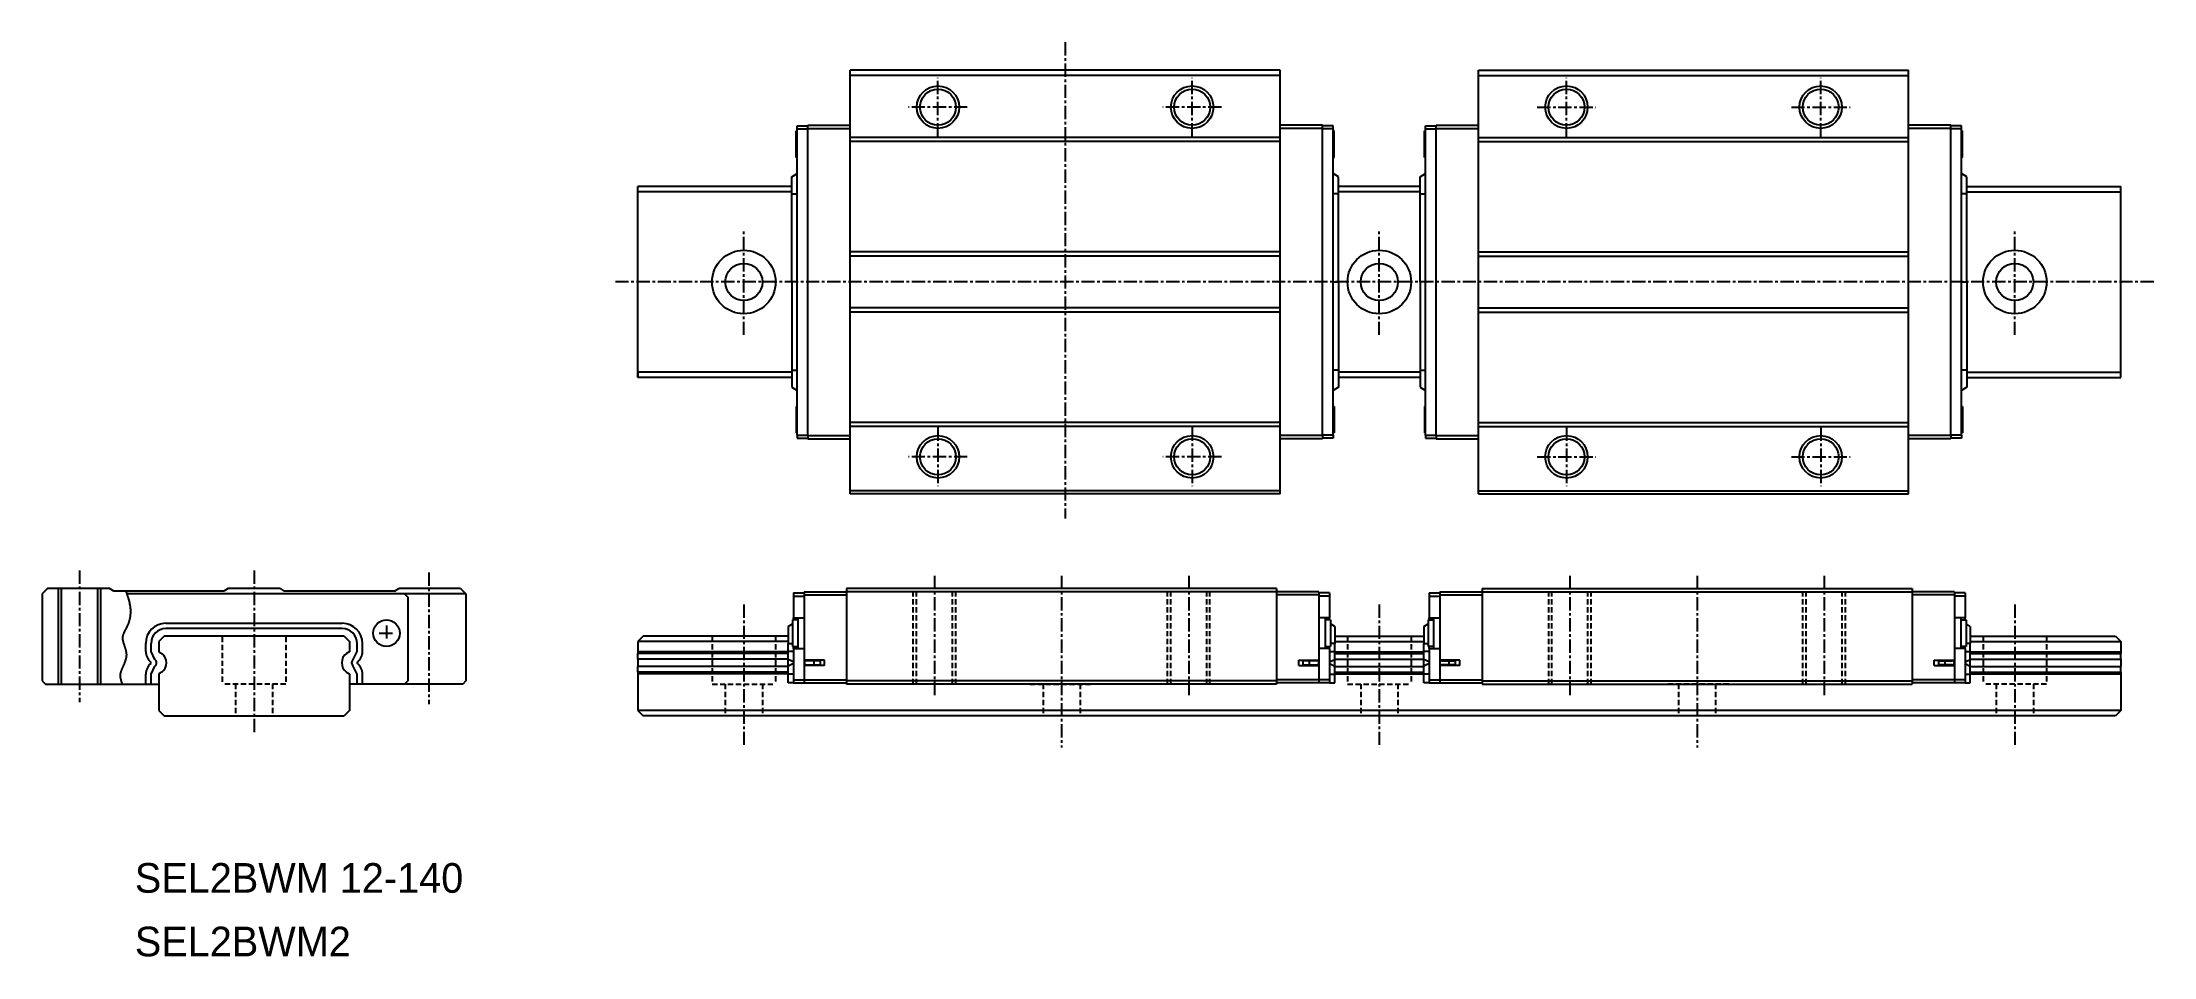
# Model space of a CAD drawing. Extents: x -6 to 193, y 8 to 94.
import ezdxf

# ---------------------------------------------------------------- set-up
doc = ezdxf.new("R2010")
doc.units = 0
doc.linetypes.add('CENTER', pattern=[2, 1.25, -0.25, 0.25, -0.25])
doc.linetypes.add('DASHED', pattern=[0.75, 0.5, -0.25])
doc.layers.get('0').update_dxf_attribs({"linetype": 'CONTINUOUS'})
doc.layers.add('CENTER', color=1, linetype='CENTER')

msp = doc.modelspace()

# ---------------------------------------------------------------- linework, layer by layer
at = {"color": 7, "linetype": 'CONTINUOUS'}
for p, q in [((110.63, 91.64), (70.03, 91.64)), ((70.03, 51.64), (70.03, 91.64)), ((110.63, 91.14), (70.03, 91.14)), ((110.63, 51.64), (110.63, 91.64)), ((129.37, 91.64), (169.97, 91.64)), ((129.37, 51.64), (129.37, 91.64)), ((129.37, 91.14), (169.97, 91.14)), ((169.97, 51.64), (169.97, 91.64)), ((65.03, 85.89), (64.93, 85.89)), ((64.93, 83.39), (64.93, 85.89)), ((65.03, 86.09), (65.03, 86.39)), ((65.03, 86.39), (66.03, 86.39)), ((65.03, 57.19), (65.03, 86.09)), ((65.03, 86.09), (66.03, 86.09)), ((66.03, 86.44), (70.03, 86.44)), ((66.03, 86.14), (66.03, 86.44)), ((66.03, 57.14), (66.03, 86.14)), ((66.03, 86.14), (70.03, 86.14)), ((114.63, 86.44), (110.63, 86.44)), ((114.63, 86.14), (110.63, 86.14)), ((114.63, 86.14), (114.63, 86.44)), ((115.63, 86.39), (114.63, 86.39)), ((114.63, 57.14), (114.63, 86.14)), ((115.63, 86.09), (114.63, 86.09)), ((115.63, 86.09), (115.63, 86.39)), ((115.63, 57.19), (115.63, 86.09)), ((115.73, 85.89), (115.63, 85.89)), ((115.73, 83.39), (115.73, 85.89)), ((124.27, 83.39), (124.27, 85.89)), ((124.27, 85.89), (124.37, 85.89)), ((124.37, 86.39), (125.37, 86.39)), ((124.37, 86.09), (124.37, 86.39)), ((124.37, 57.19), (124.37, 86.09)), ((124.37, 86.09), (125.37, 86.09)), ((125.37, 86.44), (129.37, 86.44)), ((125.37, 86.14), (125.37, 86.44)), ((125.37, 57.14), (125.37, 86.14)), ((125.37, 86.14), (129.37, 86.14)), ((173.97, 86.44), (169.97, 86.44)), ((173.97, 86.14), (169.97, 86.14)), ((173.97, 86.14), (173.97, 86.44)), ((174.97, 86.39), (173.97, 86.39)), ((173.97, 57.14), (173.97, 86.14)), ((174.97, 86.09), (173.97, 86.09)), ((174.97, 86.09), (174.97, 86.39)), ((174.97, 57.19), (174.97, 86.09)), ((174.97, 85.89), (175.07, 85.89)), ((175.07, 83.39), (175.07, 85.89)), ((110.63, 85.29), (70.03, 85.29)), ((110.63, 84.89), (70.03, 84.89)), ((129.37, 85.29), (169.97, 85.29)), ((129.37, 84.89), (169.97, 84.89)), ((64.53, 81.57), (65.03, 81.87)), ((64.93, 83.39), (65.03, 83.39)), ((115.63, 83.39), (115.73, 83.39)), ((116.13, 81.57), (115.63, 81.87)), ((123.87, 81.57), (124.37, 81.87)), ((124.37, 83.39), (124.27, 83.39)), ((175.07, 83.39), (174.97, 83.39)), ((175.47, 81.57), (174.97, 81.87)), ((64.53, 80.64), (50, 80.64)), ((50, 80.14), (50, 80.64)), ((50, 62.64), (50, 80.64)), ((64.53, 80.14), (50, 80.14)), ((64.53, 79.97), (64.53, 81.57)), ((64.53, 71.64), (64.53, 79.97)), ((64.53, 79.97), (65.03, 79.97)), ((116.13, 79.97), (115.63, 79.97)), ((116.13, 79.97), (116.13, 81.57)), ((123.87, 80.64), (116.13, 80.64)), ((123.87, 80.14), (116.13, 80.14)), ((116.13, 71.64), (116.13, 79.97)), ((123.87, 79.97), (123.87, 81.57)), ((123.87, 71.64), (123.87, 79.97)), ((123.87, 79.97), (124.37, 79.97)), ((175.47, 79.97), (174.97, 79.97)), ((175.47, 79.97), (175.47, 81.57)), ((175.47, 80.64), (190, 80.64)), ((175.47, 80.14), (190, 80.14)), ((175.47, 71.64), (175.47, 79.97)), ((190, 62.64), (190, 80.64)), ((110.63, 74.49), (70.03, 74.49)), ((110.63, 74.09), (70.03, 74.09)), ((129.37, 74.49), (169.97, 74.49)), ((129.37, 74.09), (169.97, 74.09)), ((64.53, 71.64), (64.53, 63.31)), ((65.03, 71.64), (64.53, 71.64)), ((115.63, 71.64), (116.13, 71.64)), ((116.13, 71.64), (116.13, 63.31)), ((123.87, 71.64), (123.87, 63.31)), ((124.37, 71.64), (123.87, 71.64)), ((174.97, 71.64), (175.47, 71.64)), ((175.47, 71.64), (175.47, 63.31)), ((110.63, 69.19), (70.03, 69.19)), ((110.63, 68.79), (70.03, 68.79)), ((129.37, 69.19), (169.97, 69.19)), ((129.37, 68.79), (169.97, 68.79)), ((64.53, 63.14), (50, 63.14)), ((50, 63.14), (50, 62.64)), ((64.53, 62.64), (50, 62.64)), ((64.53, 63.31), (65.03, 63.31)), ((64.53, 63.31), (64.53, 61.71)), ((116.13, 63.31), (115.63, 63.31)), ((116.13, 63.31), (116.13, 61.71)), ((123.87, 63.14), (116.13, 63.14)), ((123.87, 62.64), (116.13, 62.64)), ((123.87, 63.31), (124.37, 63.31)), ((123.87, 63.31), (123.87, 61.71)), ((175.47, 63.31), (174.97, 63.31)), ((175.47, 63.31), (175.47, 61.71)), ((175.47, 63.14), (190, 63.14)), ((175.47, 62.64), (190, 62.64)), ((64.53, 61.71), (65.03, 61.41)), ((64.93, 59.89), (64.93, 57.39)), ((65.03, 59.89), (64.93, 59.89)), ((116.13, 61.71), (115.63, 61.41)), ((115.73, 59.89), (115.63, 59.89)), ((115.73, 59.89), (115.73, 57.39)), ((123.87, 61.71), (124.37, 61.41)), ((124.27, 59.89), (124.27, 57.39)), ((124.27, 59.89), (124.37, 59.89)), ((175.47, 61.71), (174.97, 61.41)), ((174.97, 59.89), (175.07, 59.89)), ((175.07, 59.89), (175.07, 57.39)), ((110.63, 58.39), (70.03, 58.39)), ((110.63, 57.99), (70.03, 57.99)), ((129.37, 58.39), (169.97, 58.39)), ((129.37, 57.99), (169.97, 57.99)), ((64.93, 57.39), (65.03, 57.39)), ((65.03, 57.19), (66.03, 57.19)), ((65.03, 57.19), (65.03, 56.89)), ((65.03, 56.89), (66.03, 56.89)), ((66.03, 57.14), (70.03, 57.14)), ((66.03, 57.14), (66.03, 56.84)), ((66.03, 56.84), (70.03, 56.84)), ((114.63, 57.14), (110.63, 57.14)), ((114.63, 56.84), (110.63, 56.84)), ((115.63, 57.19), (114.63, 57.19)), ((114.63, 57.14), (114.63, 56.84)), ((115.63, 56.89), (114.63, 56.89)), ((115.63, 57.39), (115.73, 57.39)), ((115.63, 57.19), (115.63, 56.89)), ((124.37, 57.39), (124.27, 57.39)), ((124.37, 57.19), (125.37, 57.19)), ((124.37, 57.19), (124.37, 56.89)), ((124.37, 56.89), (125.37, 56.89)), ((125.37, 57.14), (129.37, 57.14)), ((125.37, 57.14), (125.37, 56.84)), ((125.37, 56.84), (129.37, 56.84)), ((173.97, 57.14), (169.97, 57.14)), ((173.97, 56.84), (169.97, 56.84)), ((174.97, 57.19), (173.97, 57.19)), ((173.97, 57.14), (173.97, 56.84)), ((174.97, 56.89), (173.97, 56.89)), ((175.07, 57.39), (174.97, 57.39)), ((174.97, 57.19), (174.97, 56.89)), ((110.63, 51.94), (70.03, 51.94)), ((129.37, 51.94), (169.97, 51.94)), ((110.63, 51.64), (70.03, 51.64)), ((129.37, 51.64), (169.97, 51.64)), ((-5.74, 42.7), (-6.24, 42.2)), ((-6.24, 42.2), (-6.24, 34)), ((0.11, 42.7), (-5.74, 42.7)), ((-4.44, 42.7), (-4.44, 33.7)), ((-1.04, 42.7), (-1.04, 33.7)), ((0.51, 42.45), (0.11, 42.7)), ((10.91, 42.45), (0.51, 42.45)), ((33.76, 42.2), (1.74, 42.2)), ((11.31, 42.7), (10.91, 42.45)), ((16.21, 42.7), (11.31, 42.7)), ((16.21, 42.7), (16.61, 42.45)), ((27.01, 42.45), (16.61, 42.45)), ((27.01, 42.45), (27.41, 42.7)), ((33.26, 42.7), (27.41, 42.7)), ((27.96, 42.2), (28.26, 41.9)), ((28.26, 41.9), (28.26, 34)), ((33.26, 42.7), (33.76, 42.2)), ((33.76, 42.2), (33.76, 34)), ((64.7, 42.3), (64.7, 42)), ((64.7, 42.3), (65.7, 42.3)), ((64.7, 42), (65.7, 42)), ((64.7, 42), (64.7, 39.95)), ((65.7, 42.4), (65.7, 42.1)), ((65.7, 42.4), (69.7, 42.4)), ((65.7, 42.1), (69.7, 42.1)), ((65.7, 42.1), (65.7, 35.95)), ((110.3, 42.7), (69.7, 42.7)), ((69.7, 42.7), (69.7, 42.4)), ((110.3, 42.4), (69.7, 42.4)), ((69.7, 42.4), (69.7, 34)), ((110.3, 42.7), (110.3, 42.4)), ((110.3, 42.4), (110.3, 34)), ((114.3, 42.4), (110.3, 42.4)), ((114.3, 42.1), (110.3, 42.1)), ((114.3, 42.4), (114.3, 42.1)), ((115.3, 42.3), (114.3, 42.3)), ((114.3, 42.1), (114.3, 35.95)), ((115.3, 42), (114.3, 42)), ((115.3, 42.3), (115.3, 42)), ((115.3, 42), (115.3, 39.95)), ((124.7, 42.3), (125.7, 42.3)), ((124.7, 42.3), (124.7, 42)), ((124.7, 42), (125.7, 42)), ((124.7, 42), (124.7, 39.95)), ((125.7, 42.4), (129.7, 42.4)), ((125.7, 42.4), (125.7, 42.1)), ((125.7, 42.1), (125.7, 35.95)), ((125.7, 42.1), (129.7, 42.1)), ((129.7, 42.7), (170.3, 42.7)), ((129.7, 42.7), (129.7, 42.4)), ((129.7, 42.4), (129.7, 34)), ((129.7, 42.4), (170.3, 42.4)), ((170.3, 42.7), (170.3, 42.4)), ((170.3, 42.4), (170.3, 34)), ((174.3, 42.4), (170.3, 42.4)), ((174.3, 42.1), (170.3, 42.1)), ((174.3, 42.4), (174.3, 42.1)), ((175.3, 42.3), (174.3, 42.3)), ((174.3, 42.1), (174.3, 35.95)), ((175.3, 42), (174.3, 42)), ((175.3, 42.3), (175.3, 42)), ((175.3, 42), (175.3, 39.95)), ((64.7, 39.75), (64.7, 39.95)), ((64.7, 39.95), (65.7, 39.95)), ((65.1, 39.95), (65.1, 37.05)), ((115.3, 39.95), (114.3, 39.95)), ((114.9, 39.95), (114.9, 37.05)), ((115.3, 39.75), (115.3, 39.95)), ((124.7, 39.95), (125.7, 39.95)), ((124.7, 39.75), (124.7, 39.95)), ((125.1, 39.95), (125.1, 37.05)), ((175.3, 39.95), (174.3, 39.95)), ((174.9, 39.95), (174.9, 37.05)), ((175.3, 39.75), (175.3, 39.95)), ((5.26, 38.2), (4.76, 37.7)), ((22.26, 38.2), (5.26, 38.2)), ((5.43, 39.43), (22.09, 39.43)), ((22.09, 38.93), (5.43, 38.93)), ((22.26, 38.2), (22.76, 37.7)), ((50.5, 38.2), (50, 37.7)), ((64.2, 38.2), (50.5, 38.2)), ((64.2, 39.13), (64.6, 39.37)), ((64.2, 39.13), (64.2, 37.53)), ((65.1, 39.75), (64.6, 39.75)), ((64.6, 39.75), (64.6, 37.25)), ((115.4, 39.75), (114.9, 39.75)), ((115.4, 39.75), (115.4, 37.25)), ((115.8, 39.13), (115.4, 39.37)), ((115.8, 39.13), (115.8, 37.53)), ((115.8, 38.2), (124.2, 38.2)), ((124.2, 39.13), (124.6, 39.37)), ((124.2, 39.13), (124.2, 37.53)), ((124.6, 39.75), (124.6, 37.25)), ((124.6, 39.75), (125.1, 39.75)), ((174.9, 39.75), (175.4, 39.75)), ((175.4, 39.75), (175.4, 37.25)), ((175.8, 39.13), (175.4, 39.37)), ((175.8, 39.13), (175.8, 37.53)), ((175.8, 38.2), (189.5, 38.2)), ((189.5, 38.2), (190, 37.7)), ((3.53, 36.78), (3.53, 37.53)), ((4.03, 36.78), (4.03, 37.53)), ((4.39, 36.01), (4.03, 36.78)), ((4.76, 37.7), (4.76, 36.74)), ((4.76, 36.74), (5.04, 36.58)), ((22.76, 36.74), (22.48, 36.58)), ((22.76, 37.7), (22.76, 36.74)), ((23.12, 36.01), (23.49, 36.78)), ((23.49, 36.78), (23.49, 37.53)), ((23.99, 36.78), (23.99, 37.53)), ((64.2, 37.7), (50, 37.7)), ((50, 37.7), (50, 36.74)), ((64.2, 36.74), (50, 36.74)), ((50, 36.74), (50, 36.58)), ((64.2, 36.58), (50, 36.58)), ((50, 36.05), (50, 36.58)), ((64.2, 36.05), (50, 36.05)), ((50, 36.05), (50, 35.35)), ((64.2, 37.53), (64.6, 37.53)), ((64.2, 36.78), (64.2, 37.53)), ((64.2, 36.01), (64.2, 36.78)), ((64.7, 36.78), (64.2, 36.78)), ((64.2, 35.39), (64.2, 36.01)), ((64.7, 35.78), (64.2, 36.01)), ((64.6, 37.25), (65.1, 37.25)), ((64.7, 37.05), (64.7, 37.25)), ((64.7, 37.05), (65.7, 37.05)), ((64.7, 37.05), (64.7, 34.1)), ((67.6, 35.95), (65.7, 35.95)), ((65.7, 35.95), (65.7, 35.45)), ((66.6, 35.9), (65.9, 35.9)), ((66.2, 35.9), (66.2, 35.95)), ((66.53, 35.9), (66.53, 35.95)), ((66.6, 35.9), (66.6, 35.5)), ((67.2, 35.9), (66.6, 35.9)), ((67.2, 35.9), (67.2, 35.5)), ((67.6, 35.45), (67.6, 35.95)), ((112.4, 35.45), (112.4, 35.95)), ((112.4, 35.95), (114.3, 35.95)), ((113.4, 35.9), (112.8, 35.9)), ((112.8, 35.5), (112.8, 35.9)), ((113.4, 35.5), (113.4, 35.9)), ((114.1, 35.9), (113.4, 35.9)), ((113.47, 35.9), (113.47, 35.95)), ((113.8, 35.9), (113.8, 35.95)), ((115.3, 37.05), (114.3, 37.05)), ((114.3, 35.95), (114.3, 35.45)), ((114.9, 37.25), (115.4, 37.25)), ((115.3, 37.05), (115.3, 37.25)), ((115.3, 37.05), (115.3, 34.1)), ((115.3, 36.78), (115.8, 36.78)), ((115.3, 35.78), (115.8, 36.01)), ((115.8, 37.53), (115.4, 37.53)), ((115.8, 37.7), (124.2, 37.7)), ((115.8, 36.78), (115.8, 37.53)), ((115.8, 36.01), (115.8, 36.78)), ((115.8, 36.74), (124.2, 36.74)), ((115.8, 36.58), (124.2, 36.58)), ((115.8, 36.05), (124.2, 36.05)), ((115.8, 35.39), (115.8, 36.01)), ((124.2, 37.53), (124.6, 37.53)), ((124.2, 36.78), (124.2, 37.53)), ((124.7, 36.78), (124.2, 36.78)), ((124.2, 36.01), (124.2, 36.78)), ((124.7, 35.78), (124.2, 36.01)), ((124.2, 35.39), (124.2, 36.01)), ((125.1, 37.25), (124.6, 37.25)), ((124.7, 37.05), (124.7, 37.25)), ((124.7, 37.05), (124.7, 34.1)), ((124.7, 37.05), (125.7, 37.05)), ((127.6, 35.95), (125.7, 35.95)), ((125.7, 35.95), (125.7, 35.45)), ((125.9, 35.9), (126.6, 35.9)), ((126.2, 35.9), (126.2, 35.95)), ((126.53, 35.9), (126.53, 35.95)), ((126.6, 35.9), (127.2, 35.9)), ((126.6, 35.5), (126.6, 35.9)), ((127.2, 35.5), (127.2, 35.9)), ((127.6, 35.45), (127.6, 35.95)), ((172.4, 35.95), (174.3, 35.95)), ((172.4, 35.45), (172.4, 35.95)), ((172.8, 35.9), (172.8, 35.5)), ((172.8, 35.9), (173.4, 35.9)), ((173.4, 35.9), (174.1, 35.9)), ((173.4, 35.9), (173.4, 35.5)), ((173.47, 35.9), (173.47, 35.95)), ((173.8, 35.9), (173.8, 35.95)), ((175.3, 37.05), (174.3, 37.05)), ((174.3, 35.95), (174.3, 35.45)), ((175.4, 37.25), (174.9, 37.25)), ((175.3, 37.05), (175.3, 37.25)), ((175.3, 37.05), (175.3, 34.1)), ((175.3, 36.78), (175.8, 36.78)), ((175.3, 35.78), (175.8, 36.01)), ((175.8, 37.53), (175.4, 37.53)), ((175.8, 37.7), (190, 37.7)), ((175.8, 36.78), (175.8, 37.53)), ((175.8, 36.01), (175.8, 36.78)), ((175.8, 36.74), (190, 36.74)), ((175.8, 36.58), (190, 36.58)), ((175.8, 36.05), (190, 36.05)), ((175.8, 35.39), (175.8, 36.01)), ((190, 37.7), (190, 36.74)), ((190, 36.74), (190, 36.58)), ((190, 36.05), (190, 36.58)), ((190, 36.05), (190, 35.35)), ((-6.24, 34), (-5.94, 33.7)), ((3.53, 33.7), (3.53, 34.62)), ((4.03, 34.62), (4.39, 35.39)), ((4.03, 33.7), (4.03, 34.62)), ((5.04, 34.82), (4.76, 34.66)), ((4.76, 34.66), (4.76, 31.2)), ((22.48, 34.82), (22.76, 34.66)), ((22.76, 34.66), (22.76, 31.2)), ((23.49, 34.62), (23.12, 35.39)), ((23.49, 33.7), (23.49, 34.62)), ((23.99, 33.7), (23.99, 34.62)), ((28.26, 34), (27.96, 33.7)), ((33.76, 34), (33.46, 33.7)), ((64.2, 35.35), (50, 35.35)), ((50, 34.82), (50, 35.35)), ((64.2, 34.82), (50, 34.82)), ((50, 34.82), (50, 34.66)), ((64.2, 34.66), (50, 34.66)), ((50, 34.66), (50, 31.2)), ((64.7, 35.62), (64.2, 35.39)), ((64.2, 34.62), (64.2, 35.39)), ((64.7, 34.62), (64.2, 34.62)), ((64.2, 33.8), (64.2, 34.62)), ((64.7, 34.1), (64.7, 33.8)), ((64.7, 34.1), (65.7, 34.1)), ((67.6, 35.45), (65.7, 35.45)), ((65.7, 35.45), (65.7, 34.1)), ((65.7, 34.1), (65.7, 33.8)), ((65.7, 34.1), (69.7, 34.1)), ((65.9, 35.5), (66.6, 35.5)), ((66.2, 35.45), (66.2, 35.5)), ((66.53, 35.45), (66.53, 35.5)), ((66.6, 35.5), (67.2, 35.5)), ((110.3, 34), (69.7, 34)), ((69.7, 34), (69.7, 33.7)), ((114.3, 34.1), (110.3, 34.1)), ((110.3, 34), (110.3, 33.7)), ((112.4, 35.45), (114.3, 35.45)), ((112.8, 35.5), (113.4, 35.5)), ((113.4, 35.5), (114.1, 35.5)), ((113.47, 35.45), (113.47, 35.5)), ((113.8, 35.45), (113.8, 35.5)), ((114.3, 35.45), (114.3, 34.1)), ((114.3, 34.1), (114.3, 33.8)), ((115.3, 34.1), (114.3, 34.1)), ((115.3, 35.62), (115.8, 35.39)), ((115.3, 34.62), (115.8, 34.62)), ((115.3, 34.1), (115.3, 33.8)), ((115.8, 34.62), (115.8, 35.39)), ((115.8, 35.35), (124.2, 35.35)), ((115.8, 34.82), (124.2, 34.82)), ((115.8, 34.66), (124.2, 34.66)), ((115.8, 33.8), (115.8, 34.62)), ((124.7, 35.62), (124.2, 35.39)), ((124.2, 34.62), (124.2, 35.39)), ((124.7, 34.62), (124.2, 34.62)), ((124.2, 33.8), (124.2, 34.62)), ((124.7, 34.1), (125.7, 34.1)), ((124.7, 34.1), (124.7, 33.8)), ((127.6, 35.45), (125.7, 35.45)), ((125.7, 35.45), (125.7, 34.1)), ((125.7, 34.1), (129.7, 34.1)), ((125.7, 34.1), (125.7, 33.8)), ((126.6, 35.5), (125.9, 35.5)), ((126.2, 35.45), (126.2, 35.5)), ((126.53, 35.45), (126.53, 35.5)), ((127.2, 35.5), (126.6, 35.5)), ((129.7, 34), (170.3, 34)), ((129.7, 34), (129.7, 33.7)), ((174.3, 34.1), (170.3, 34.1)), ((170.3, 34), (170.3, 33.7)), ((172.4, 35.45), (174.3, 35.45)), ((173.4, 35.5), (172.8, 35.5)), ((174.1, 35.5), (173.4, 35.5)), ((173.47, 35.45), (173.47, 35.5)), ((173.8, 35.45), (173.8, 35.5)), ((174.3, 35.45), (174.3, 34.1)), ((175.3, 34.1), (174.3, 34.1)), ((174.3, 34.1), (174.3, 33.8)), ((175.3, 35.62), (175.8, 35.39)), ((175.3, 34.62), (175.8, 34.62)), ((175.3, 34.1), (175.3, 33.8)), ((175.8, 34.62), (175.8, 35.39)), ((175.8, 35.35), (190, 35.35)), ((175.8, 34.82), (190, 34.82)), ((175.8, 34.66), (190, 34.66)), ((175.8, 33.8), (175.8, 34.62)), ((190, 34.82), (190, 35.35)), ((190, 34.82), (190, 34.66)), ((190, 34.66), (190, 31.2)), ((-5.94, 33.7), (4.76, 33.7)), ((33.46, 33.7), (22.76, 33.7)), ((64.7, 33.8), (64.2, 33.8)), ((64.7, 33.8), (65.7, 33.8)), ((65.7, 33.8), (69.7, 33.8)), ((110.3, 33.7), (69.7, 33.7)), ((114.3, 33.8), (110.3, 33.8)), ((115.3, 33.8), (114.3, 33.8)), ((115.3, 33.8), (115.8, 33.8)), ((124.7, 33.8), (124.2, 33.8)), ((124.7, 33.8), (125.7, 33.8)), ((125.7, 33.8), (129.7, 33.8)), ((129.7, 33.7), (170.3, 33.7)), ((174.3, 33.8), (170.3, 33.8)), ((175.3, 33.8), (174.3, 33.8)), ((175.3, 33.8), (175.8, 33.8)), ((4.76, 31.2), (5.26, 30.7)), ((5.26, 30.7), (22.26, 30.7)), ((22.76, 31.2), (22.26, 30.7)), ((190, 31.2), (50, 31.2)), ((50, 31.2), (50.5, 30.7)), ((189.5, 30.7), (50.5, 30.7)), ((190, 31.2), (189.5, 30.7))]:
    msp.add_line(p, q, dxfattribs=at)
at = {"color": 3, "linetype": 'CONTINUOUS'}
for p, q in [((-4.74, 42.7), (-4.74, 33.7)), ((-0.74, 42.7), (-0.74, 33.7))]:
    msp.add_line(p, q, dxfattribs=at)
at = {"color": 3, "linetype": 'DASHED'}
for p, q in [((76, 33.7), (76, 42.7)), ((76.3, 33.7), (76.3, 42.7)), ((79.7, 33.7), (79.7, 42.7)), ((80, 33.7), (80, 42.7)), ((100, 33.7), (100, 42.7)), ((100.3, 33.7), (100.3, 42.7)), ((103.7, 33.7), (103.7, 42.7)), ((104, 33.7), (104, 42.7)), ((136, 33.7), (136, 42.7)), ((136.3, 33.7), (136.3, 42.7)), ((139.7, 33.7), (139.7, 42.7)), ((140, 33.7), (140, 42.7)), ((160, 33.7), (160, 42.7)), ((160.3, 33.7), (160.3, 42.7)), ((163.7, 33.7), (163.7, 42.7)), ((164, 33.7), (164, 42.7)), ((10.76, 38.15), (10.76, 33.7)), ((16.76, 38.15), (16.76, 33.7)), ((57, 38.2), (57, 33.7)), ((63, 38.2), (63, 33.7)), ((117, 38.2), (117, 33.7)), ((123, 38.2), (123, 33.7)), ((177, 38.2), (177, 33.7)), ((183, 38.2), (183, 33.7)), ((16.76, 33.7), (10.76, 33.7)), ((12.01, 33.7), (12.01, 30.7)), ((15.51, 33.7), (15.51, 30.7)), ((57, 33.7), (63, 33.7)), ((58.25, 33.7), (58.25, 30.7)), ((61.75, 33.7), (61.75, 30.7)), ((87, 33.73), (87, 33.7)), ((87, 33.7), (93, 33.7)), ((88.25, 33.7), (88.25, 30.7)), ((91.75, 33.7), (91.75, 30.7)), ((93, 33.73), (93, 33.7)), ((117, 33.7), (123, 33.7)), ((118.25, 33.7), (118.25, 30.7)), ((121.75, 33.7), (121.75, 30.7)), ((147, 33.73), (147, 33.7)), ((153, 33.7), (147, 33.7)), ((148.25, 33.7), (148.25, 30.7)), ((151.75, 33.7), (151.75, 30.7)), ((153, 33.73), (153, 33.7)), ((183, 33.7), (177, 33.7)), ((178.25, 33.7), (178.25, 30.7)), ((181.75, 33.7), (181.75, 30.7))]:
    msp.add_line(p, q, dxfattribs=at)
at = {"color": 3}
msp.add_polyline3d([(1.65, 42.45, 0), (1.66, 42.42, 0), (1.67, 42.4, 0), (1.68, 42.37, 0), (1.69, 42.34, 0), (1.7, 42.32, 0), (1.71, 42.29, 0), (1.72, 42.26, 0), (1.73, 42.23, 0), (1.74, 42.21, 0), (1.75, 42.18, 0), (1.76, 42.15, 0), (1.77, 42.13, 0), (1.78, 42.1, 0), (1.79, 42.07, 0), (1.79, 42.05, 0), (1.8, 42.02, 0), (1.81, 41.99, 0), (1.82, 41.97, 0), (1.83, 41.94, 0), (1.84, 41.91, 0), (1.85, 41.88, 0), (1.86, 41.86, 0), (1.87, 41.83, 0), (1.87, 41.8, 0), (1.88, 41.78, 0), (1.89, 41.75, 0), (1.9, 41.72, 0), (1.91, 41.69, 0), (1.92, 41.67, 0), (1.92, 41.64, 0), (1.93, 41.61, 0), (1.94, 41.58, 0), (1.95, 41.56, 0), (1.95, 41.53, 0), (1.96, 41.5, 0), (1.97, 41.47, 0), (1.97, 41.45, 0), (1.98, 41.42, 0), (1.99, 41.39, 0), (1.99, 41.36, 0), (2, 41.34, 0), (2, 41.31, 0), (2.01, 41.28, 0), (2.01, 41.25, 0), (2.02, 41.23, 0), (2.03, 41.2, 0), (2.03, 41.17, 0), (2.03, 41.14, 0), (2.04, 41.11, 0), (2.04, 41.09, 0), (2.05, 41.06, 0), (2.05, 41.03, 0), (2.06, 41, 0), (2.06, 40.97, 0), (2.06, 40.95, 0), (2.07, 40.92, 0), (2.07, 40.89, 0), (2.07, 40.86, 0), (2.07, 40.83, 0), (2.08, 40.81, 0), (2.08, 40.78, 0), (2.08, 40.75, 0), (2.08, 40.72, 0), (2.08, 40.69, 0), (2.08, 40.66, 0), (2.08, 40.64, 0), (2.08, 40.61, 0), (2.08, 40.58, 0), (2.08, 40.55, 0), (2.08, 40.52, 0), (2.08, 40.49, 0), (2.08, 40.46, 0), (2.08, 40.44, 0), (2.08, 40.41, 0), (2.08, 40.38, 0), (2.08, 40.35, 0), (2.08, 40.32, 0), (2.07, 40.29, 0), (2.07, 40.27, 0), (2.07, 40.24, 0), (2.07, 40.21, 0), (2.06, 40.18, 0), (2.06, 40.15, 0), (2.06, 40.12, 0), (2.05, 40.09, 0), (2.05, 40.07, 0), (2.05, 40.04, 0), (2.04, 40.01, 0), (2.04, 39.98, 0), (2.03, 39.95, 0), (2.03, 39.92, 0), (2.02, 39.9, 0), (2.02, 39.87, 0), (2.01, 39.84, 0), (2, 39.81, 0), (2, 39.78, 0), (1.99, 39.76, 0), (1.98, 39.73, 0), (1.98, 39.7, 0), (1.97, 39.67, 0), (1.96, 39.64, 0), (1.95, 39.62, 0), (1.94, 39.59, 0), (1.94, 39.56, 0), (1.93, 39.53, 0), (1.92, 39.5, 0), (1.91, 39.48, 0), (1.9, 39.45, 0), (1.89, 39.42, 0), (1.88, 39.39, 0), (1.87, 39.37, 0), (1.86, 39.34, 0), (1.85, 39.31, 0), (1.84, 39.29, 0), (1.82, 39.26, 0), (1.81, 39.23, 0), (1.8, 39.2, 0), (1.79, 39.18, 0), (1.78, 39.15, 0), (1.76, 39.12, 0), (1.75, 39.1, 0), (1.74, 39.07, 0), (1.72, 39.04, 0), (1.71, 39.02, 0), (1.7, 38.99, 0), (1.68, 38.97, 0), (1.67, 38.94, 0), (1.65, 38.91, 0), (1.64, 38.89, 0), (1.63, 38.86, 0), (1.61, 38.83, 0), (1.6, 38.81, 0), (1.58, 38.78, 0), (1.57, 38.76, 0), (1.56, 38.73, 0), (1.54, 38.7, 0), (1.53, 38.68, 0), (1.52, 38.65, 0), (1.51, 38.63, 0), (1.49, 38.6, 0), (1.48, 38.57, 0), (1.47, 38.55, 0), (1.46, 38.52, 0), (1.45, 38.5, 0), (1.44, 38.47, 0), (1.43, 38.44, 0), (1.42, 38.42, 0), (1.41, 38.39, 0), (1.4, 38.37, 0), (1.39, 38.34, 0), (1.38, 38.31, 0), (1.37, 38.29, 0), (1.37, 38.26, 0), (1.36, 38.24, 0), (1.36, 38.21, 0), (1.35, 38.18, 0), (1.35, 38.16, 0), (1.35, 38.13, 0), (1.34, 38.1, 0), (1.34, 38.08, 0), (1.34, 38.05, 0), (1.34, 38.02, 0), (1.34, 38, 0), (1.34, 37.97, 0), (1.34, 37.94, 0), (1.35, 37.92, 0), (1.35, 37.89, 0), (1.35, 37.86, 0), (1.36, 37.84, 0), (1.36, 37.81, 0), (1.37, 37.78, 0), (1.37, 37.75, 0), (1.38, 37.73, 0), (1.39, 37.7, 0), (1.39, 37.67, 0), (1.4, 37.64, 0), (1.41, 37.62, 0), (1.42, 37.59, 0), (1.42, 37.56, 0), (1.43, 37.53, 0), (1.44, 37.51, 0), (1.45, 37.48, 0), (1.46, 37.45, 0), (1.47, 37.42, 0), (1.48, 37.4, 0), (1.49, 37.37, 0), (1.5, 37.34, 0), (1.51, 37.31, 0), (1.51, 37.28, 0), (1.52, 37.26, 0), (1.53, 37.23, 0), (1.54, 37.2, 0), (1.55, 37.17, 0), (1.56, 37.14, 0), (1.57, 37.12, 0), (1.58, 37.09, 0), (1.59, 37.06, 0), (1.6, 37.03, 0), (1.61, 37, 0), (1.62, 36.98, 0), (1.62, 36.95, 0), (1.63, 36.92, 0), (1.64, 36.89, 0), (1.65, 36.86, 0), (1.65, 36.83, 0), (1.66, 36.81, 0), (1.66, 36.78, 0), (1.67, 36.75, 0), (1.68, 36.72, 0), (1.68, 36.69, 0), (1.68, 36.66, 0), (1.69, 36.64, 0), (1.69, 36.61, 0), (1.69, 36.58, 0), (1.69, 36.55, 0), (1.7, 36.52, 0), (1.7, 36.49, 0), (1.7, 36.47, 0), (1.7, 36.44, 0), (1.7, 36.41, 0), (1.69, 36.38, 0), (1.69, 36.35, 0), (1.69, 36.33, 0), (1.69, 36.3, 0), (1.68, 36.27, 0), (1.68, 36.24, 0), (1.68, 36.21, 0), (1.67, 36.18, 0), (1.67, 36.16, 0), (1.66, 36.13, 0), (1.65, 36.1, 0), (1.65, 36.07, 0), (1.64, 36.04, 0), (1.63, 36.02, 0), (1.63, 35.99, 0), (1.62, 35.96, 0), (1.61, 35.93, 0), (1.6, 35.91, 0), (1.59, 35.88, 0), (1.58, 35.85, 0), (1.57, 35.82, 0), (1.57, 35.79, 0), (1.56, 35.77, 0), (1.54, 35.74, 0), (1.53, 35.71, 0), (1.52, 35.69, 0), (1.51, 35.66, 0), (1.5, 35.63, 0), (1.49, 35.6, 0), (1.48, 35.58, 0), (1.47, 35.55, 0), (1.45, 35.52, 0), (1.44, 35.5, 0), (1.43, 35.47, 0), (1.42, 35.44, 0), (1.41, 35.42, 0), (1.39, 35.39, 0), (1.38, 35.36, 0), (1.37, 35.33, 0), (1.36, 35.31, 0), (1.34, 35.28, 0), (1.33, 35.25, 0), (1.32, 35.23, 0), (1.31, 35.2, 0), (1.3, 35.17, 0), (1.29, 35.15, 0), (1.27, 35.12, 0), (1.26, 35.1, 0), (1.25, 35.07, 0), (1.24, 35.04, 0), (1.23, 35.02, 0), (1.22, 34.99, 0), (1.21, 34.96, 0), (1.2, 34.94, 0), (1.19, 34.91, 0), (1.18, 34.88, 0), (1.18, 34.86, 0), (1.17, 34.83, 0), (1.16, 34.8, 0), (1.15, 34.78, 0), (1.15, 34.75, 0), (1.14, 34.72, 0), (1.14, 34.69, 0), (1.13, 34.67, 0), (1.13, 34.64, 0), (1.13, 34.61, 0), (1.12, 34.59, 0), (1.12, 34.56, 0), (1.12, 34.53, 0), (1.12, 34.51, 0), (1.12, 34.48, 0), (1.12, 34.45, 0), (1.12, 34.42, 0), (1.12, 34.4, 0), (1.12, 34.37, 0), (1.13, 34.34, 0), (1.13, 34.31, 0), (1.13, 34.29, 0), (1.14, 34.26, 0), (1.14, 34.23, 0), (1.15, 34.2, 0), (1.15, 34.18, 0), (1.16, 34.15, 0), (1.17, 34.12, 0), (1.17, 34.09, 0), (1.18, 34.06, 0), (1.19, 34.04, 0), (1.2, 34.01, 0), (1.2, 33.98, 0), (1.21, 33.95, 0), (1.22, 33.92, 0), (1.23, 33.9, 0), (1.24, 33.87, 0), (1.25, 33.84, 0), (1.26, 33.81, 0), (1.27, 33.78, 0), (1.28, 33.76, 0), (1.29, 33.73, 0), (1.29, 33.7, 0)], dxfattribs=at)
at = {"color": 3, "linetype": 'CONTINUOUS'}
for centre in [(78.33, 88.14), (102.33, 88.14), (137.67, 88.14), (161.67, 88.14), (78.33, 55.14), (102.33, 55.14), (137.67, 55.14), (161.67, 55.14)]:
    msp.add_circle(centre, 2, dxfattribs=at)
at = {"color": 7, "linetype": 'CONTINUOUS'}
for centre, radius in [((78.33, 88.14), 1.7), ((102.33, 88.14), 1.7), ((137.67, 88.14), 1.7), ((161.67, 88.14), 1.7), ((60, 71.64), 3), ((120, 71.64), 3), ((180, 71.64), 3), ((60, 71.64), 1.75), ((120, 71.64), 1.75), ((180, 71.64), 1.75), ((78.33, 55.14), 1.7), ((102.33, 55.14), 1.7), ((137.67, 55.14), 1.7), ((161.67, 55.14), 1.7), ((26.26, 38.5), 1.25)]:
    msp.add_circle(centre, radius, dxfattribs=at)
for centre, radius, start, end in [((5.43, 37.53), 1.9, 90.0008, 179.9992), ((5.43, 37.53), 1.4, 90.0008, 179.9992), ((22.09, 37.53), 1.9, 0.0008, 89.9992), ((22.09, 37.53), 1.4, 0.0008, 89.9992), ((4.83, 36.78), 1.3, 180, 230.7296), ((4.14, 35.7), 0.4, 309.2704, 50.7296), ((4.38, 35.7), 1.1, 306.6411, 53.3589), ((23.13, 35.7), 1.1, 126.6411, 233.3589), ((23.37, 35.7), 0.4, 129.2704, 230.7296), ((22.69, 36.78), 1.3, 309.2704, 0), ((65.9, 35.7), 0.2, 90, 180), ((114.1, 35.7), 0.2, 0, 90), ((125.9, 35.7), 0.2, 90, 180), ((174.1, 35.7), 0.2, 0, 90), ((4.83, 34.62), 1.3, 129.2704, 180), ((3.82, 35.7), 0.2, 337.2267, 22.7733), ((23.69, 35.7), 0.2, 157.2267, 202.7733), ((22.69, 34.62), 1.3, 0, 50.7296), ((65.9, 35.7), 0.2, 180, 270), ((114.1, 35.7), 0.2, 270, 0), ((125.9, 35.7), 0.2, 180, 270), ((174.1, 35.7), 0.2, 270, 0)]:
    msp.add_arc(centre, radius, start, end, dxfattribs=at)
at = {"layer": 'CENTER', "color": 1, "linetype": 'CENTER'}
for p, q in [((90.33, 94.26), (90.33, 49.33)), ((78.33, 85.38), (78.33, 90.91)), ((102.33, 85.38), (102.33, 90.91)), ((137.67, 85.38), (137.67, 90.91)), ((161.67, 85.38), (161.67, 90.91)), ((81.1, 88.14), (75.56, 88.14)), ((105.1, 88.14), (99.56, 88.14)), ((134.9, 88.14), (140.44, 88.14)), ((158.9, 88.14), (164.44, 88.14)), ((60, 66.64), (60, 76.64)), ((120, 66.64), (120, 76.64)), ((180, 66.64), (180, 76.64)), ((193.12, 71.64), (47.66, 71.64)), ((78.33, 57.91), (78.33, 52.38)), ((102.33, 57.91), (102.33, 52.38)), ((137.67, 57.91), (137.67, 52.38)), ((161.67, 57.91), (161.67, 52.38)), ((81.1, 55.14), (75.56, 55.14)), ((105.1, 55.14), (99.56, 55.14)), ((134.9, 55.14), (140.44, 55.14)), ((158.9, 55.14), (164.44, 55.14)), ((-2.74, 44.4), (-2.74, 31.99)), ((13.76, 44.4), (13.76, 28.99)), ((30.26, 44.22), (30.26, 31.81)), ((78, 43.9), (78, 32.6)), ((90, 43.9), (90, 27.7)), ((102, 43.9), (102, 32.66)), ((138, 43.9), (138, 32.66)), ((150, 43.9), (150, 27.7)), ((162, 43.9), (162, 32.6)), ((60, 41.2), (60, 27.7)), ((120, 41.2), (120, 27.7)), ((180, 41.2), (180, 27.7)), ((25.57, 38.5), (26.91, 38.5)), ((26.26, 39.23), (26.26, 37.83))]:
    msp.add_line(p, q, dxfattribs=at)

# ---------------------------------------------------------------- texts
at = {"color": 7, "linetype": 'CONTINUOUS'}
for s, p in [('SEL2BWM 12-140', (2.5, 14)), ('SEL2BWM2', (2.5, 8))]:
    msp.add_text(s, height=2.8, dxfattribs=at).set_placement(p)

doc.saveas('drawing.dxf')
